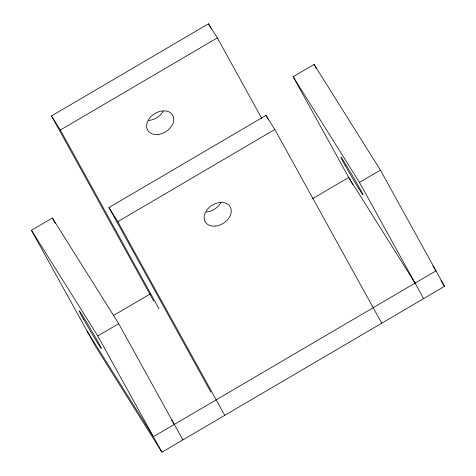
<?xml version="1.0" encoding="UTF-8"?>
<svg xmlns="http://www.w3.org/2000/svg" width="476" height="476" viewBox="0 0 476 476"><rect width="100%" height="100%" fill="white"/><g stroke="black" fill="none" stroke-linecap="round" stroke-linejoin="round"><path stroke-width="0.71" d="M153.748 301.207L51.473 115.942L208.488 23.8L217.33 37.89L261.83 118.5M51.473 115.942L60.321 130.031L217.33 37.89M352.656 184.551L293.133 76.713L314.065 64.427L380.395 170.116L444.554 286.344L161.935 452.2L95.605 346.516L31.446 230.283L52.378 217.996L118.708 323.686L182.867 439.913M210.874 392.153L108.956 207.536L265.971 115.394L274.813 129.484L381.752 323.204M108.956 207.536L117.804 221.632L274.813 129.484M113.109 315.725L150.243 293.93M312.238 198.867L348.735 177.447L415.066 283.131M31.446 230.283L97.77 335.973L118.708 323.686M293.133 76.713L359.457 182.403L380.395 170.116M432.845 265.816L435.998 270.85L153.379 436.7L87.049 331.016M441.002 280.685L444.554 286.344M171.55 420.016L174.311 424.419M314.065 64.427L316.576 68.972M359.457 182.403L423.622 298.63M265.971 115.394L268.482 119.946M208.488 23.8L211.356 29M117.804 221.632L224.737 415.346M60.321 130.031L159.002 308.799M52.378 217.996L55.246 223.196M97.77 335.973L161.935 452.2M220.757 202.782A14.572 10.615 -32.1 0 1 206.275 212.028M163.268 111.188A14.572 10.615 -32.1 0 1 148.792 120.428M215.86 226.04A14.572 10.615 -32.1 0 0 230.259 206.929A14.572 10.615 -32.1 0 0 206.971 209.934A14.572 10.615 -32.1 0 0 215.86 226.04M158.377 134.446A14.572 10.615 -32.1 0 0 172.77 115.335A14.572 10.615 -32.1 0 0 149.488 118.34A14.572 10.615 -32.1 0 0 158.377 134.446M83.627 319.295A21.854 0.613 59.6 0 0 101.269 348.444A21.854 0.613 59.6 0 0 85.924 321.122A21.854 0.613 59.6 0 0 83.627 319.295M345.314 165.725A21.854 0.613 59.6 0 0 362.956 194.868A21.854 0.613 59.6 0 0 347.611 167.552A21.854 0.613 59.6 0 0 345.314 165.725"/></g></svg>
